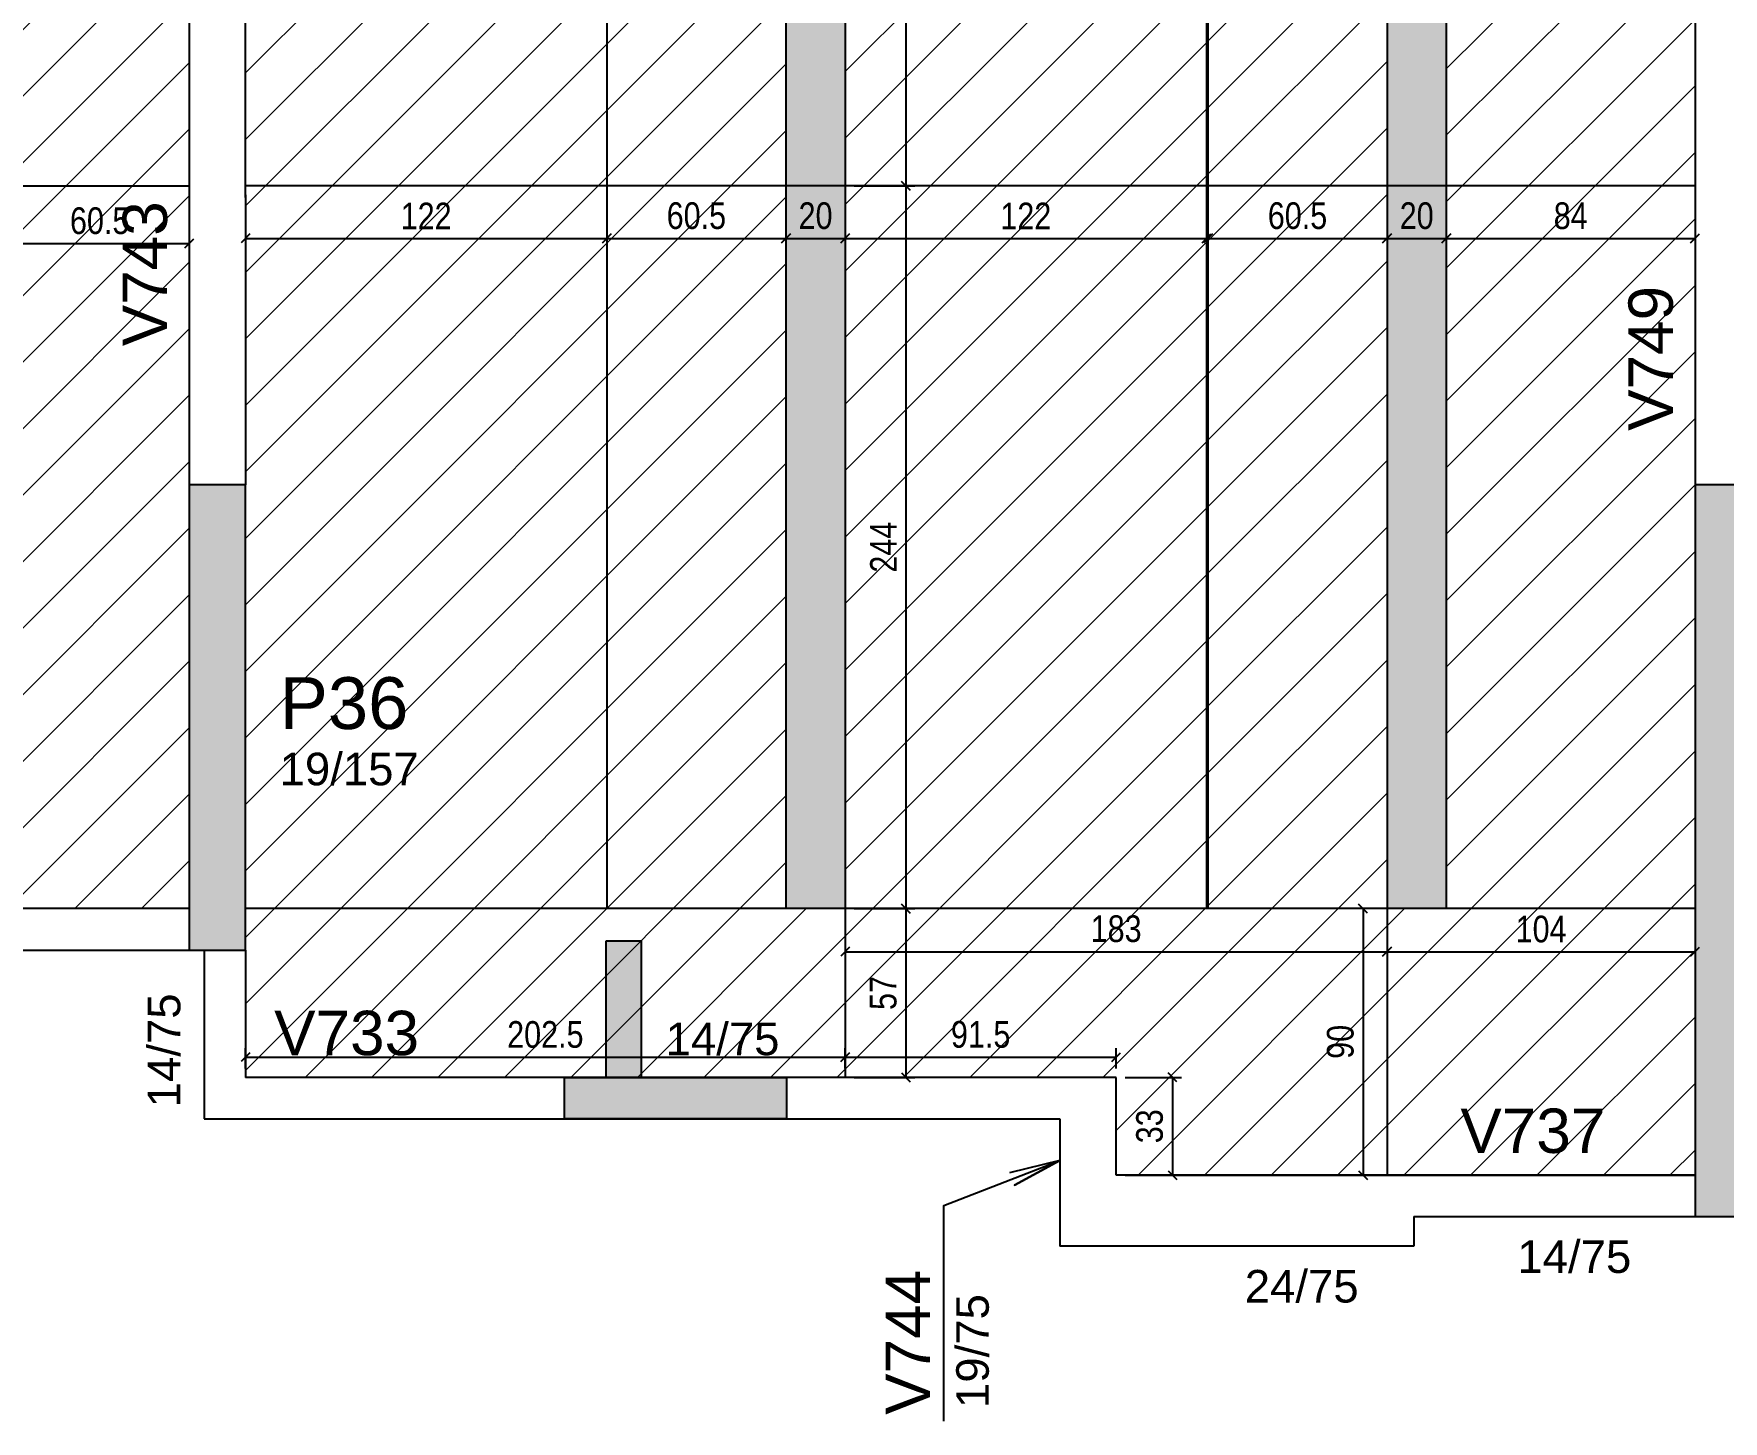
# Model space of a CAD drawing. Extents: x 3022 to 8661, y -614 to 3008.
# Drawn here: x 4276 to 4846, y 204 to 673 of the extents above; entities that cross this region are included whole.
import ezdxf

# ---------------------------------------------------------------- set-up
doc = ezdxf.new("R2010")
doc.units = 0
doc.header["$PDMODE"] = 34
for name, color, linetype in [('COTA', 241, 'Continuous'), ('MTH-COTAS7', 31, 'Continuous'), ('MTH-DIM-PILAR', 3, 'Continuous'), ('MTH-DIM-VIGA', 3, 'Continuous'), ('MTH-FACE-VIGA', 7, 'Continuous'), ('MTH-LINHA-SEÇÃO', 16, 'Continuous'), ('MTH-PILAR-SEGUE', 5, 'Continuous'), ('MTH-SOMBRA21', 150, 'Continuous'), ('MTH-SOMBRA25', 253, 'Continuous'), ('MTH-TIT1-PILAR', 5, 'Continuous'), ('MTH-TIT1-VIGA', 5, 'Continuous'), ('Painéis', 200, 'Continuous')]:
    doc.layers.add(name, color=color, linetype=linetype)
doc.layers.add('Hachura', color=251, linetype='Continuous', lineweight=9)
doc.styles.add('COTA TECNICA-50', font='techl___.ttf', dxfattribs={"height": 9})
doc.styles.add('TQS_ARIAL', font='arial.ttf')
doc.dimstyles.new('COTA PAINEL-50', dxfattribs={"dimtxt": 9, "dimasz": 3, "dimexe": 3, "dimexo": 3, "dimgap": 3, "dimtad": 1, "dimdec": 1, "dimzin": 12, "dimdsep": 46, "dimtxsty": 'COTA TECNICA-50', "dimblk1": 'OBLIQUE', "dimblk2": 'OBLIQUE', "dimsah": 1, "dimcen": 0.9, "dimclrd": 4, "dimclre": 4, "dimclrt": 240, "dimadec": 1, "dimazin": 3, "dimtfac": 1, "dimtdec": 1, "dimtmove": 0, "dimatfit": 3, "dimfxl": 1, "dimtolj": 1, "dimtzin": 12, "dimarcsym": 0})
pattern_1 = [(45, (-39.196, -112.321), (-11.22532, 11.22532), [])]

# ---------------------------------------------------------------- blocks, each defined once
blk = doc.blocks.new('_Oblique')
at = {"color": 0, "linetype": 'ByBlock', "lineweight": -2}
blk.add_line((-0.5, -0.5), (0.5, 0.5), dxfattribs=at)
blk = doc.blocks.new('*D1205')
at = {"layer": 'COTA', "color": 4, "lineweight": -2, "transparency": 16777216}
for p, q in [((4347.14, 618.35), (4347.14, 600.61)), ((4469.14, 618.35), (4469.14, 600.61)), ((4347.14, 603.61), (4469.14, 603.61))]:
    blk.add_line(p, q, dxfattribs=at)
at = {"layer": 'Defpoints', "color": 0, "transparency": 16777216}
for p in [(4347.14, 621.35), (4469.14, 621.35), (4469.14, 603.61)]:
    blk.add_point(p, dxfattribs=at)
at = {"layer": 'COTA', "color": 4, "lineweight": -2, "transparency": 16777216, "xscale": 3, "yscale": 3, "zscale": 3, "rotation": 180}
blk.add_blockref('_Oblique', (4347.14, 603.61), dxfattribs=at)
at = {"layer": 'COTA', "color": 4, "lineweight": -2, "transparency": 16777216, "xscale": 3, "yscale": 3, "zscale": 3}
blk.add_blockref('_Oblique', (4469.14, 603.61), dxfattribs=at)
at = {"layer": 'COTA', "color": 240, "transparency": 16777216, "insert": (4408.14, 611.16), "char_height": 9, "attachment_point": 5, "style": 'COTA TECNICA-50'}
blk.add_mtext('\\A1;122', dxfattribs=at)
blk = doc.blocks.new('*D1206')
at = {"layer": 'COTA', "color": 4, "lineweight": -2, "transparency": 16777216}
for p, q in [((4469.14, 618.35), (4469.14, 600.61)), ((4529.64, 618.35), (4529.64, 600.61)), ((4469.14, 603.61), (4529.64, 603.61))]:
    blk.add_line(p, q, dxfattribs=at)
at = {"layer": 'Defpoints', "color": 0, "transparency": 16777216}
for p in [(4469.14, 621.35), (4529.64, 621.35), (4529.64, 603.61)]:
    blk.add_point(p, dxfattribs=at)
at = {"layer": 'COTA', "color": 4, "lineweight": -2, "transparency": 16777216, "xscale": 3, "yscale": 3, "zscale": 3, "rotation": 180}
blk.add_blockref('_Oblique', (4469.14, 603.61), dxfattribs=at)
at = {"layer": 'COTA', "color": 4, "lineweight": -2, "transparency": 16777216, "xscale": 3, "yscale": 3, "zscale": 3}
blk.add_blockref('_Oblique', (4529.64, 603.61), dxfattribs=at)
at = {"layer": 'COTA', "color": 240, "transparency": 16777216, "insert": (4499.39, 611.21), "char_height": 9, "attachment_point": 5, "style": 'COTA TECNICA-50'}
blk.add_mtext('\\A1;60.5', dxfattribs=at)
blk = doc.blocks.new('*D1207')
at = {"layer": 'COTA', "color": 4, "lineweight": -2, "transparency": 16777216}
for p, q in [((4529.64, 618.35), (4529.64, 600.61)), ((4549.64, 618.35), (4549.64, 600.61)), ((4529.64, 603.61), (4549.64, 603.61))]:
    blk.add_line(p, q, dxfattribs=at)
at = {"layer": 'Defpoints', "color": 0, "transparency": 16777216}
for p in [(4529.64, 621.35), (4549.64, 621.35), (4549.64, 603.61)]:
    blk.add_point(p, dxfattribs=at)
at = {"layer": 'COTA', "color": 4, "lineweight": -2, "transparency": 16777216, "xscale": 3, "yscale": 3, "zscale": 3, "rotation": 180}
blk.add_blockref('_Oblique', (4529.64, 603.61), dxfattribs=at)
at = {"layer": 'COTA', "color": 4, "lineweight": -2, "transparency": 16777216, "xscale": 3, "yscale": 3, "zscale": 3}
blk.add_blockref('_Oblique', (4549.64, 603.61), dxfattribs=at)
at = {"layer": 'COTA', "color": 240, "transparency": 16777216, "insert": (4539.64, 611.2), "char_height": 9, "attachment_point": 5, "style": 'COTA TECNICA-50'}
blk.add_mtext('\\A1;20', dxfattribs=at)
blk = doc.blocks.new('*D1208')
at = {"layer": 'COTA', "color": 4, "lineweight": -2, "transparency": 16777216}
for p, q in [((4549.64, 618.35), (4549.64, 600.61)), ((4671.64, 618.35), (4671.64, 600.61)), ((4549.64, 603.61), (4671.64, 603.61))]:
    blk.add_line(p, q, dxfattribs=at)
at = {"layer": 'Defpoints', "color": 0, "transparency": 16777216}
for p in [(4549.64, 621.35), (4671.64, 621.35), (4671.64, 603.61)]:
    blk.add_point(p, dxfattribs=at)
at = {"layer": 'COTA', "color": 4, "lineweight": -2, "transparency": 16777216, "xscale": 3, "yscale": 3, "zscale": 3, "rotation": 180}
blk.add_blockref('_Oblique', (4549.64, 603.61), dxfattribs=at)
at = {"layer": 'COTA', "color": 4, "lineweight": -2, "transparency": 16777216, "xscale": 3, "yscale": 3, "zscale": 3}
blk.add_blockref('_Oblique', (4671.64, 603.61), dxfattribs=at)
at = {"layer": 'COTA', "color": 240, "transparency": 16777216, "insert": (4610.64, 611.16), "char_height": 9, "attachment_point": 5, "style": 'COTA TECNICA-50'}
blk.add_mtext('\\A1;122', dxfattribs=at)
blk = doc.blocks.new('*D1209')
at = {"layer": 'COTA', "color": 4, "lineweight": -2, "transparency": 16777216}
for p, q in [((4672.14, 618.35), (4672.14, 600.61)), ((4732.64, 618.35), (4732.64, 600.61)), ((4672.14, 603.61), (4732.64, 603.61))]:
    blk.add_line(p, q, dxfattribs=at)
at = {"layer": 'Defpoints', "color": 0, "transparency": 16777216}
for p in [(4672.14, 621.35), (4732.64, 621.35), (4732.64, 603.61)]:
    blk.add_point(p, dxfattribs=at)
at = {"layer": 'COTA', "color": 4, "lineweight": -2, "transparency": 16777216, "xscale": 3, "yscale": 3, "zscale": 3, "rotation": 180}
blk.add_blockref('_Oblique', (4672.14, 603.61), dxfattribs=at)
at = {"layer": 'COTA', "color": 4, "lineweight": -2, "transparency": 16777216, "xscale": 3, "yscale": 3, "zscale": 3}
blk.add_blockref('_Oblique', (4732.64, 603.61), dxfattribs=at)
at = {"layer": 'COTA', "color": 240, "transparency": 16777216, "insert": (4702.39, 611.21), "char_height": 9, "attachment_point": 5, "style": 'COTA TECNICA-50'}
blk.add_mtext('\\A1;60.5', dxfattribs=at)
blk = doc.blocks.new('*D1210')
at = {"layer": 'COTA', "color": 4, "lineweight": -2, "transparency": 16777216}
for p, q in [((4752.64, 618.35), (4752.64, 600.61)), ((4836.64, 618.35), (4836.64, 600.61)), ((4752.64, 603.61), (4836.64, 603.61))]:
    blk.add_line(p, q, dxfattribs=at)
at = {"layer": 'Defpoints', "color": 0, "transparency": 16777216}
for p in [(4752.64, 621.35), (4836.64, 621.35), (4836.64, 603.61)]:
    blk.add_point(p, dxfattribs=at)
at = {"layer": 'COTA', "color": 4, "lineweight": -2, "transparency": 16777216, "xscale": 3, "yscale": 3, "zscale": 3, "rotation": 180}
blk.add_blockref('_Oblique', (4752.64, 603.61), dxfattribs=at)
at = {"layer": 'COTA', "color": 4, "lineweight": -2, "transparency": 16777216, "xscale": 3, "yscale": 3, "zscale": 3}
blk.add_blockref('_Oblique', (4836.64, 603.61), dxfattribs=at)
at = {"layer": 'COTA', "color": 240, "transparency": 16777216, "insert": (4794.64, 611.19), "char_height": 9, "attachment_point": 5, "style": 'COTA TECNICA-50'}
blk.add_mtext('\\A1;84', dxfattribs=at)
blk = doc.blocks.new('*D1211')
at = {"layer": 'COTA', "color": 4, "lineweight": -2, "transparency": 16777216}
for p, q in [((4549.64, 323.35), (4549.64, 330.19)), ((4549.64, 327.19), (4641.14, 327.19)), ((4641.14, 323.35), (4641.14, 330.19))]:
    blk.add_line(p, q, dxfattribs=at)
at = {"layer": 'Defpoints', "color": 0, "transparency": 16777216}
for p in [(4641.14, 327.19), (4549.64, 320.35), (4641.14, 320.35)]:
    blk.add_point(p, dxfattribs=at)
at = {"layer": 'COTA', "color": 4, "lineweight": -2, "transparency": 16777216, "xscale": 3, "yscale": 3, "zscale": 3, "rotation": 180}
blk.add_blockref('_Oblique', (4549.64, 327.19), dxfattribs=at)
at = {"layer": 'COTA', "color": 4, "lineweight": -2, "transparency": 16777216, "xscale": 3, "yscale": 3, "zscale": 3}
blk.add_blockref('_Oblique', (4641.14, 327.19), dxfattribs=at)
at = {"layer": 'COTA', "color": 240, "transparency": 16777216, "insert": (4595.39, 334.82), "char_height": 9, "attachment_point": 5, "style": 'COTA TECNICA-50'}
blk.add_mtext('\\A1;91.5', dxfattribs=at)
blk = doc.blocks.new('*D1212')
at = {"layer": 'COTA', "color": 4, "lineweight": -2, "transparency": 16777216}
for p, q in [((4644.14, 320.35), (4663.16, 320.35)), ((4660.16, 320.35), (4660.16, 287.35)), ((4644.14, 287.35), (4663.16, 287.35))]:
    blk.add_line(p, q, dxfattribs=at)
at = {"layer": 'Defpoints', "color": 0, "transparency": 16777216}
for p in [(4641.14, 320.35), (4641.14, 287.35), (4660.16, 287.35)]:
    blk.add_point(p, dxfattribs=at)
at = {"layer": 'COTA', "color": 4, "lineweight": -2, "transparency": 16777216, "xscale": 3, "yscale": 3, "zscale": 3}
for p, rotation in [((4660.16, 320.35), 90), ((4660.16, 287.35), 270)]:
    blk.add_blockref('_Oblique', p, dxfattribs=dict(at, rotation=rotation))
at = {"layer": 'COTA', "color": 240, "transparency": 16777216, "insert": (4652.46, 303.85), "char_height": 9, "attachment_point": 5, "rotation": 90, "style": 'COTA TECNICA-50'}
blk.add_mtext('\\A1;33', dxfattribs=at)
blk = doc.blocks.new('*D1215')
at = {"layer": 'COTA', "color": 4, "lineweight": -2, "transparency": 16777216}
for p, q in [((4552.64, 621.35), (4573.13, 621.35)), ((4570.13, 621.35), (4570.13, 377.35)), ((4552.64, 377.35), (4573.13, 377.35))]:
    blk.add_line(p, q, dxfattribs=at)
at = {"layer": 'Defpoints', "color": 0, "transparency": 16777216}
for p in [(4549.64, 621.35), (4549.64, 377.35), (4570.13, 377.35)]:
    blk.add_point(p, dxfattribs=at)
at = {"layer": 'COTA', "color": 4, "lineweight": -2, "transparency": 16777216, "xscale": 3, "yscale": 3, "zscale": 3}
for p, rotation in [((4570.13, 621.35), 90), ((4570.13, 377.35), 270)]:
    blk.add_blockref('_Oblique', p, dxfattribs=dict(at, rotation=rotation))
at = {"layer": 'COTA', "color": 240, "transparency": 16777216, "insert": (4562.56, 499.35), "char_height": 9, "attachment_point": 5, "rotation": 90, "style": 'COTA TECNICA-50'}
blk.add_mtext('\\A1;244', dxfattribs=at)
blk = doc.blocks.new('*D1216')
at = {"layer": 'COTA', "color": 4, "lineweight": -2, "transparency": 16777216}
for p, q in [((4552.64, 377.35), (4573.13, 377.35)), ((4570.13, 377.35), (4570.13, 320.35)), ((4552.64, 320.35), (4573.13, 320.35))]:
    blk.add_line(p, q, dxfattribs=at)
at = {"layer": 'Defpoints', "color": 0, "transparency": 16777216}
for p in [(4549.64, 377.35), (4549.64, 320.35), (4570.13, 320.35)]:
    blk.add_point(p, dxfattribs=at)
at = {"layer": 'COTA', "color": 4, "lineweight": -2, "transparency": 16777216, "xscale": 3, "yscale": 3, "zscale": 3}
for p, rotation in [((4570.13, 377.35), 90), ((4570.13, 320.35), 270)]:
    blk.add_blockref('_Oblique', p, dxfattribs=dict(at, rotation=rotation))
at = {"layer": 'COTA', "color": 240, "transparency": 16777216, "insert": (4562.53, 348.85), "char_height": 9, "attachment_point": 5, "rotation": 90, "style": 'COTA TECNICA-50'}
blk.add_mtext('\\A1;57', dxfattribs=at)
blk = doc.blocks.new('*D1219')
at = {"layer": 'COTA', "color": 4, "lineweight": -2, "transparency": 16777216}
for p, q in [((4549.64, 374.35), (4549.64, 359.78)), ((4732.64, 374.35), (4732.64, 359.78)), ((4549.64, 362.78), (4732.64, 362.78))]:
    blk.add_line(p, q, dxfattribs=at)
at = {"layer": 'Defpoints', "color": 0, "transparency": 16777216}
for p in [(4549.64, 377.35), (4732.64, 377.35), (4732.64, 362.78)]:
    blk.add_point(p, dxfattribs=at)
at = {"layer": 'COTA', "color": 4, "lineweight": -2, "transparency": 16777216, "xscale": 3, "yscale": 3, "zscale": 3, "rotation": 180}
blk.add_blockref('_Oblique', (4549.64, 362.78), dxfattribs=at)
at = {"layer": 'COTA', "color": 4, "lineweight": -2, "transparency": 16777216, "xscale": 3, "yscale": 3, "zscale": 3}
blk.add_blockref('_Oblique', (4732.64, 362.78), dxfattribs=at)
at = {"layer": 'COTA', "color": 240, "transparency": 16777216, "insert": (4641.14, 370.5), "char_height": 9, "attachment_point": 5, "style": 'COTA TECNICA-50'}
blk.add_mtext('\\A1;183', dxfattribs=at)
blk = doc.blocks.new('*D1220')
at = {"layer": 'COTA', "color": 4, "lineweight": -2, "transparency": 16777216}
for p, q in [((4732.64, 374.35), (4732.64, 359.78)), ((4836.64, 374.35), (4836.64, 359.78)), ((4732.64, 362.78), (4836.64, 362.78))]:
    blk.add_line(p, q, dxfattribs=at)
at = {"layer": 'Defpoints', "color": 0, "transparency": 16777216}
for p in [(4732.64, 377.35), (4836.64, 377.35), (4836.64, 362.78)]:
    blk.add_point(p, dxfattribs=at)
at = {"layer": 'COTA', "color": 4, "lineweight": -2, "transparency": 16777216, "xscale": 3, "yscale": 3, "zscale": 3, "rotation": 180}
blk.add_blockref('_Oblique', (4732.64, 362.78), dxfattribs=at)
at = {"layer": 'COTA', "color": 4, "lineweight": -2, "transparency": 16777216, "xscale": 3, "yscale": 3, "zscale": 3}
blk.add_blockref('_Oblique', (4836.64, 362.78), dxfattribs=at)
at = {"layer": 'COTA', "color": 240, "transparency": 16777216, "insert": (4784.64, 370.38), "char_height": 9, "attachment_point": 5, "style": 'COTA TECNICA-50'}
blk.add_mtext('\\A1;104', dxfattribs=at)
blk = doc.blocks.new('*D1221')
at = {"layer": 'COTA', "color": 4, "lineweight": -2, "transparency": 16777216}
for p, q in [((4729.64, 377.35), (4721.51, 377.35)), ((4724.51, 377.35), (4724.51, 287.35)), ((4729.64, 287.35), (4721.51, 287.35))]:
    blk.add_line(p, q, dxfattribs=at)
at = {"layer": 'Defpoints', "color": 0, "transparency": 16777216}
for p in [(4732.64, 377.35), (4724.51, 287.35), (4732.64, 287.35)]:
    blk.add_point(p, dxfattribs=at)
at = {"layer": 'COTA', "color": 4, "lineweight": -2, "transparency": 16777216, "xscale": 3, "yscale": 3, "zscale": 3}
for p, rotation in [((4724.51, 377.35), 90), ((4724.51, 287.35), 270)]:
    blk.add_blockref('_Oblique', p, dxfattribs=dict(at, rotation=rotation))
at = {"layer": 'COTA', "color": 240, "transparency": 16777216, "insert": (4716.89, 332.35), "char_height": 9, "attachment_point": 5, "rotation": 90, "style": 'COTA TECNICA-50'}
blk.add_mtext('\\A1;90', dxfattribs=at)
blk = doc.blocks.new('*D1222')
at = {"layer": 'COTA', "color": 4, "lineweight": -2, "transparency": 16777216}
for p, q in [((4552.64, 865.35), (4573.13, 865.35)), ((4570.13, 865.35), (4570.13, 621.35)), ((4552.64, 621.35), (4573.13, 621.35))]:
    blk.add_line(p, q, dxfattribs=at)
at = {"layer": 'Defpoints', "color": 0, "transparency": 16777216}
for p in [(4549.64, 865.35), (4549.64, 621.35), (4570.13, 621.35)]:
    blk.add_point(p, dxfattribs=at)
at = {"layer": 'COTA', "color": 4, "lineweight": -2, "transparency": 16777216, "xscale": 3, "yscale": 3, "zscale": 3}
for p, rotation in [((4570.13, 865.35), 90), ((4570.13, 621.35), 270)]:
    blk.add_blockref('_Oblique', p, dxfattribs=dict(at, rotation=rotation))
at = {"layer": 'COTA', "color": 240, "transparency": 16777216, "insert": (4562.56, 743.35), "char_height": 9, "attachment_point": 5, "rotation": 90, "style": 'COTA TECNICA-50'}
blk.add_mtext('\\A1;244', dxfattribs=at)
blk = doc.blocks.new('*D1223')
at = {"layer": 'COTA', "color": 4, "lineweight": -2, "transparency": 16777216}
for p, q in [((4732.64, 618.35), (4732.64, 600.61)), ((4752.64, 618.35), (4752.64, 600.61)), ((4732.64, 603.61), (4752.64, 603.61))]:
    blk.add_line(p, q, dxfattribs=at)
at = {"layer": 'Defpoints', "color": 0, "transparency": 16777216}
for p in [(4732.64, 621.35), (4752.64, 621.35), (4752.64, 603.61)]:
    blk.add_point(p, dxfattribs=at)
at = {"layer": 'COTA', "color": 4, "lineweight": -2, "transparency": 16777216, "xscale": 3, "yscale": 3, "zscale": 3, "rotation": 180}
blk.add_blockref('_Oblique', (4732.64, 603.61), dxfattribs=at)
at = {"layer": 'COTA', "color": 4, "lineweight": -2, "transparency": 16777216, "xscale": 3, "yscale": 3, "zscale": 3}
blk.add_blockref('_Oblique', (4752.64, 603.61), dxfattribs=at)
at = {"layer": 'COTA', "color": 240, "transparency": 16777216, "insert": (4742.64, 611.2), "char_height": 9, "attachment_point": 5, "style": 'COTA TECNICA-50'}
blk.add_mtext('\\A1;20', dxfattribs=at)
blk = doc.blocks.new('*D1224')
at = {"layer": 'COTA', "color": 4, "lineweight": -2, "transparency": 16777216}
for p, q in [((4347.14, 323.35), (4347.14, 330.19)), ((4347.14, 327.19), (4549.64, 327.19)), ((4549.64, 323.35), (4549.64, 330.19))]:
    blk.add_line(p, q, dxfattribs=at)
at = {"layer": 'Defpoints', "color": 0, "transparency": 16777216}
for p in [(4549.64, 327.19), (4347.14, 320.35), (4549.64, 320.35)]:
    blk.add_point(p, dxfattribs=at)
at = {"layer": 'COTA', "color": 4, "lineweight": -2, "transparency": 16777216, "xscale": 3, "yscale": 3, "zscale": 3, "rotation": 180}
blk.add_blockref('_Oblique', (4347.14, 327.19), dxfattribs=at)
at = {"layer": 'COTA', "color": 4, "lineweight": -2, "transparency": 16777216, "xscale": 3, "yscale": 3, "zscale": 3}
blk.add_blockref('_Oblique', (4549.64, 327.19), dxfattribs=at)
at = {"layer": 'COTA', "color": 240, "transparency": 16777216, "insert": (4448.39, 334.79), "char_height": 9, "attachment_point": 5, "style": 'COTA TECNICA-50'}
blk.add_mtext('\\A1;202.5', dxfattribs=at)
blk = doc.blocks.new('*D1231')
at = {"layer": 'COTA', "color": 4, "lineweight": -2, "transparency": 16777216}
for p, q in [((4267.64, 618.35), (4267.64, 598.91)), ((4328.14, 618.35), (4328.14, 598.91)), ((4267.64, 601.91), (4328.14, 601.91))]:
    blk.add_line(p, q, dxfattribs=at)
at = {"layer": 'Defpoints', "color": 0, "transparency": 16777216}
for p in [(4267.64, 621.35), (4328.14, 621.35), (4328.14, 601.91)]:
    blk.add_point(p, dxfattribs=at)
at = {"layer": 'COTA', "color": 4, "lineweight": -2, "transparency": 16777216, "xscale": 3, "yscale": 3, "zscale": 3, "rotation": 180}
blk.add_blockref('_Oblique', (4267.64, 601.91), dxfattribs=at)
at = {"layer": 'COTA', "color": 4, "lineweight": -2, "transparency": 16777216, "xscale": 3, "yscale": 3, "zscale": 3}
blk.add_blockref('_Oblique', (4328.14, 601.91), dxfattribs=at)
at = {"layer": 'COTA', "color": 240, "transparency": 16777216, "insert": (4297.89, 609.51), "char_height": 9, "attachment_point": 5, "style": 'COTA TECNICA-50'}
blk.add_mtext('\\A1;60.5', dxfattribs=at)

msp = doc.modelspace()

# ---------------------------------------------------------------- hatches: boundary and pattern name
at = {"layer": 'Hachura', "linetype": 'ByBlock'}
h = msp.add_hatch(dxfattribs=at)
h.set_pattern_fill('ANSI31', color=256, scale=5)
h.set_pattern_definition(pattern_1)
h.paths.add_polyline_path([(4549.64, 1995.35), (4549.64, 2052.35), (4347.14, 2052.35), (4347.14, 2009.35), (4347.14, 1995.35)])
h.paths.add_polyline_path([(4641.14, 2052.35), (4622.14, 2052.35), (4549.64, 2052.35), (4549.64, 1995.35), (4732.64, 1995.35), (4732.64, 2085.35), (4663.14, 2085.35), (4641.14, 2085.35), (4641.14, 2066.35)])
h.paths.add_polyline_path([(4732.64, 2085.35), (4732.64, 1995.35), (4836.64, 1995.35), (4836.64, 2085.35)])
h.paths.add_polyline_path([(4836.64, 1995.35), (4752.64, 1995.35), (4752.64, 1751.35), (4836.64, 1751.35), (4836.64, 1852.35)])
h.paths.add_polyline_path([(4732.64, 1995.35), (4672.14, 1995.35), (4672.14, 1751.35), (4732.64, 1751.35)])
h.paths.add_polyline_path([(4549.64, 1995.35), (4549.64, 1751.35), (4671.64, 1751.35), (4671.64, 1995.35)])
h.paths.add_polyline_path([(4529.64, 1995.35), (4469.14, 1995.35), (4469.14, 1751.35), (4529.64, 1751.35)])
h.paths.add_polyline_path([(4469.14, 1995.35), (4347.14, 1995.35), (4347.14, 1852.35), (4347.14, 1769.35), (4347.14, 1751.35), (4469.14, 1751.35)])
h.paths.add_polyline_path([(4469.14, 1751.35), (4347.14, 1751.35), (4347.14, 1507.35), (4469.14, 1507.35)])
h.paths.add_polyline_path([(4469.14, 1507.35), (4529.64, 1507.35), (4529.64, 1751.35), (4469.14, 1751.35)])
h.paths.add_polyline_path([(4671.64, 1751.35), (4549.64, 1751.35), (4549.64, 1507.35), (4671.64, 1507.35)])
h.paths.add_polyline_path([(4732.64, 1751.35), (4672.14, 1751.35), (4672.14, 1507.35), (4732.64, 1507.35)])
h.paths.add_polyline_path([(4836.64, 1751.35), (4752.64, 1751.35), (4752.64, 1507.35), (4836.64, 1507.35)])
h.paths.add_polyline_path([(4752.64, 1507.35), (4752.64, 1263.35), (4836.64, 1263.35), (4836.64, 1409.35), (4836.64, 1507.35)])
h.paths.add_polyline_path([(4732.64, 1507.35), (4672.14, 1507.35), (4672.14, 1263.35), (4677.14, 1263.35), (4732.64, 1263.35)])
h.paths.add_polyline_path([(4549.64, 1507.35), (4549.64, 1263.35), (4663.14, 1263.35), (4671.64, 1263.35), (4671.64, 1507.35)])
h.paths.add_polyline_path([(4469.14, 1263.35), (4529.64, 1263.35), (4529.64, 1507.35), (4469.14, 1507.35)])
h.paths.add_polyline_path([(4347.14, 1507.35), (4347.14, 1345.85), (4347.14, 1263.35), (4469.14, 1263.35), (4469.14, 1507.35)])
h.paths.add_polyline_path([(4347.14, 1263.35), (4347.14, 1195.85), (4529.64, 1195.85), (4529.64, 1263.35)])
h.paths.add_polyline_path([(4529.64, 1263.35), (4529.64, 1195.85), (4663.14, 1195.85), (4663.14, 1249.35), (4663.14, 1263.35)])
h.paths.add_polyline_path([(4529.64, 1176.85), (4529.64, 1109.35), (4663.14, 1109.35), (4663.14, 1123.35), (4663.14, 1176.85)])
h.paths.add_polyline_path([(4529.64, 1176.85), (4347.14, 1176.85), (4347.14, 1109.35), (4529.64, 1109.35)])
h.paths.add_polyline_path([(4469.14, 865.35), (4347.14, 865.35), (4347.14, 621.35), (4469.14, 621.35)])
h.paths.add_polyline_path([(4469.14, 621.35), (4529.64, 621.35), (4529.64, 865.35), (4469.14, 865.35)])
h.paths.add_polyline_path([(4469.14, 865.35), (4529.64, 865.35), (4529.64, 1109.35), (4469.14, 1109.35)])
h.paths.add_polyline_path([(4671.64, 1109.35), (4663.14, 1109.35), (4549.64, 1109.35), (4549.64, 865.35), (4671.64, 865.35)])
h.paths.add_polyline_path([(4732.64, 1109.35), (4677.14, 1109.35), (4672.14, 1109.35), (4672.14, 865.35), (4732.64, 865.35)])
h.paths.add_polyline_path([(4752.64, 865.35), (4836.64, 865.35), (4836.64, 963.35), (4836.64, 1109.35), (4752.64, 1109.35)])
h.paths.add_polyline_path([(4752.64, 621.35), (4836.64, 621.35), (4836.64, 865.35), (4752.64, 865.35)])
h.paths.add_polyline_path([(4672.14, 621.35), (4732.64, 621.35), (4732.64, 865.35), (4672.14, 865.35)])
h.paths.add_polyline_path([(4549.64, 621.35), (4671.64, 621.35), (4671.64, 865.35), (4549.64, 865.35)])
h.paths.add_polyline_path([(4836.64, 520.35), (4836.64, 621.35), (4752.64, 621.35), (4752.64, 377.35), (4836.64, 377.35)])
h.paths.add_polyline_path([(4732.64, 621.35), (4672.14, 621.35), (4672.14, 377.35), (4732.64, 377.35)])
h.paths.add_polyline_path([(4549.64, 621.35), (4549.64, 377.35), (4671.64, 377.35), (4671.64, 621.35)])
h.paths.add_polyline_path([(4529.64, 621.35), (4469.14, 621.35), (4469.14, 377.35), (4529.64, 377.35)])
h.paths.add_polyline_path([(4469.14, 621.35), (4347.14, 621.35), (4347.14, 603.35), (4347.14, 520.35), (4347.14, 377.35), (4469.14, 377.35)])
h.paths.add_polyline_path([(4732.64, 287.35), (4836.64, 287.35), (4836.64, 377.35), (4732.64, 377.35)])
h.paths.add_polyline_path([(4549.64, 377.35), (4549.64, 320.35), (4622.14, 320.35), (4641.14, 320.35), (4641.14, 306.35), (4641.14, 287.35), (4732.64, 287.35), (4732.64, 377.35)])
h.paths.add_polyline_path([(4347.14, 377.35), (4347.14, 363.35), (4347.14, 320.35), (4549.64, 320.35), (4549.64, 377.35)])
h = msp.add_hatch(dxfattribs=at)
h.set_pattern_fill('ANSI31', color=256, scale=5)
h.set_pattern_definition(pattern_1)
h.paths.add_polyline_path([(3942.64, 1109.85), (3942.64, 1176.85), (3788.14, 1176.85), (3788.14, 1109.85)])
h.paths.add_polyline_path([(4145.64, 1109.85), (4145.64, 1176.85), (3942.64, 1176.85), (3942.64, 1109.85)])
h.paths.add_polyline_path([(4328.14, 1109.85), (4328.14, 1176.85), (4145.64, 1176.85), (4145.64, 1109.85)])
h.paths.add_polyline_path([(4328.14, 1109.35), (4267.64, 1109.35), (4267.64, 865.35), (4328.14, 865.35), (4328.14, 1026.85)])
h.paths.add_polyline_path([(4267.64, 1109.35), (4145.64, 1109.35), (4145.64, 865.35), (4267.64, 865.35)])
h.paths.add_polyline_path([(4125.14, 1109.35), (4003.14, 1109.35), (4003.14, 865.35), (4125.14, 865.35)])
h.paths.add_polyline_path([(3942.64, 865.35), (4003.14, 865.35), (4003.14, 1109.35), (3942.64, 1109.35)])
h.paths.add_polyline_path([(3922.64, 1051.85), (3922.64, 1109.35), (3788.14, 1109.35), (3788.14, 1051.85), (3836.64, 1051.85)])
h.paths.add_polyline_path([(3922.64, 1051.85), (3836.64, 1051.85), (3836.64, 1026.85), (3836.64, 865.35), (3922.64, 865.35)])
h.paths.add_polyline_path([(3922.64, 865.35), (3836.64, 865.35), (3836.64, 621.35), (3922.64, 621.35)])
h.paths.add_polyline_path([(3922.64, 621.35), (3836.64, 621.35), (3836.64, 483.35), (3841.64, 483.35), (3841.64, 377.35), (3922.64, 377.35)])
h.paths.add_polyline_path([(3942.64, 377.35), (4003.14, 377.35), (4003.14, 621.35), (3942.64, 621.35)])
h.paths.add_polyline_path([(3942.64, 621.35), (4003.14, 621.35), (4003.14, 865.35), (3942.64, 865.35)])
h.paths.add_polyline_path([(4003.14, 621.35), (4125.14, 621.35), (4125.14, 865.35), (4003.14, 865.35)])
h.paths.add_polyline_path([(4125.14, 621.35), (4003.14, 621.35), (4003.14, 377.35), (4125.14, 377.35)])
h.paths.add_polyline_path([(4145.64, 377.35), (4267.64, 377.35), (4267.64, 621.35), (4145.64, 621.35)])
h.paths.add_polyline_path([(4145.64, 621.35), (4267.64, 621.35), (4267.64, 865.35), (4145.64, 865.35)])
h.paths.add_polyline_path([(4328.14, 865.35), (4267.64, 865.35), (4267.64, 621.35), (4328.14, 621.35)])
h.paths.add_polyline_path([(4328.14, 621.35), (4267.64, 621.35), (4267.64, 377.35), (4328.14, 377.35), (4328.14, 520.35)])
at = {"layer": 'Hachura'}
h = msp.add_hatch(color=256, dxfattribs=at)
h.dxf.hatch_style = 1
h.paths.add_polyline_path([(4549.64, 865.35), (4529.64, 865.35), (4529.64, 1109.35), (4549.64, 1109.35)])
h.paths.add_polyline_path([(4549.64, 621.35), (4529.64, 621.35), (4529.64, 865.35), (4549.64, 865.35)])
h.paths.add_polyline_path([(4549.64, 377.35), (4529.64, 377.35), (4529.64, 621.35), (4549.64, 621.35)])
h.paths.add_polyline_path([(4752.64, 377.35), (4732.64, 377.35), (4732.64, 621.35), (4752.64, 621.35)])
h.paths.add_polyline_path([(4752.64, 621.35), (4732.64, 621.35), (4732.64, 865.35), (4752.64, 865.35)])
h.paths.add_polyline_path([(4752.64, 865.35), (4732.64, 865.35), (4732.64, 1109.35), (4752.64, 1109.35)])

# ---------------------------------------------------------------- linework, layer by layer
at = {"layer": 'MTH-COTAS7', "linetype": 'Continuous'}
msp.add_lwpolyline([(4582.91, 204.29), (4582.91, 277.14), (4622.14, 292.32), (4606.79, 283.93), (4622.14, 292.32), (4605.14, 288.19)], dxfattribs=at)
at = {"layer": 'MTH-FACE-VIGA', "linetype": 'Continuous'}
for p, q in [((4328.14, 1026.85), (4328.14, 520.35)), ((4347.14, 617.35), (4347.14, 1026.85)), ((4836.64, 963.35), (4836.64, 520.35)), ((4347.14, 617.35), (4347.14, 520.35)), ((4328.14, 377.35), (3841.64, 377.35)), ((3841.64, 363.35), (4328.14, 363.35)), ((4333.14, 363.35), (4333.14, 306.35)), ((4347.14, 363.35), (4347.14, 320.35)), ((4622.14, 320.35), (4347.14, 320.35)), ((4641.14, 320.35), (4622.14, 320.35)), ((4641.14, 306.35), (4641.14, 320.35)), ((4333.14, 306.35), (4622.14, 306.35)), ((4622.14, 306.35), (4622.14, 263.35)), ((4641.14, 287.35), (4641.14, 306.35)), ((4836.64, 287.35), (4641.14, 287.35)), ((4663.14, 287.35), (4836.64, 287.35)), ((4741.64, 273.35), (4836.64, 273.35)), ((4741.64, 273.35), (4741.64, 263.35)), ((4741.64, 263.35), (4622.14, 263.35))]:
    msp.add_line(p, q, dxfattribs=at)
at = {"layer": 'MTH-LINHA-SEÇÃO', "linetype": 'Continuous'}
for points in [[(4468.83, 366.35), (4468.83, 320.35), (4480.83, 320.35), (4480.83, 366.35), (4468.83, 366.35)], [(4529.83, 306.35), (4454.83, 306.35), (4454.83, 320.35), (4529.83, 320.35), (4529.83, 306.35)]]:
    msp.add_lwpolyline(points, dxfattribs=at)
at = {"layer": 'MTH-PILAR-SEGUE', "linetype": 'Continuous'}
for points in [[(4328.14, 363.35), (4347.14, 363.35), (4347.14, 520.35), (4328.14, 520.35), (4328.14, 363.35)], [(4836.64, 273.35), (4855.64, 273.35), (4855.64, 520.35), (4836.64, 520.35), (4836.64, 273.35)]]:
    msp.add_lwpolyline(points, dxfattribs=at)
at = {"layer": 'MTH-SOMBRA21', "linetype": 'Continuous'}
for points in [[(4468.83, 366.35), (4468.83, 320.35), (4480.83, 320.35)], [(4468.83, 366.35), (4480.83, 320.35), (4480.83, 366.35)], [(4468.83, 366.35), (4480.83, 366.35), (4468.83, 366.35)], [(4529.83, 306.35), (4454.83, 306.35), (4454.83, 320.35)], [(4529.83, 306.35), (4454.83, 320.35), (4529.83, 320.35)], [(4529.83, 306.35), (4529.83, 320.35), (4529.83, 306.35)]]:
    msp.add_solid(points, dxfattribs=at)
at = {"layer": 'MTH-SOMBRA25', "linetype": 'Continuous'}
for points in [[(4328.14, 363.35), (4347.14, 363.35), (4347.14, 520.35)], [(4328.14, 363.35), (4347.14, 520.35), (4328.14, 520.35)], [(4328.14, 363.35), (4328.14, 520.35), (4328.14, 363.35)], [(4836.64, 273.35), (4855.64, 273.35), (4855.64, 520.35)], [(4836.64, 273.35), (4855.64, 520.35), (4836.64, 520.35)], [(4836.64, 273.35), (4836.64, 520.35), (4836.64, 273.35)]]:
    msp.add_solid(points, dxfattribs=at)
at = {"layer": 'Painéis'}
for p, q in [((4529.64, 1176.85), (4529.64, 377.35)), ((4469.14, 1109.35), (4469.14, 377.35)), ((4549.64, 1109.35), (4549.64, 320.35)), ((4671.64, 1109.35), (4671.64, 377.35)), ((4672.14, 1109.35), (4672.14, 377.35)), ((4732.64, 1109.35), (4732.64, 287.35)), ((4752.64, 1109.35), (4752.64, 377.35)), ((3836.64, 621.35), (4328.14, 621.35)), ((4836.64, 621.35), (4347.14, 621.35)), ((4836.64, 377.35), (4347.14, 377.35))]:
    msp.add_line(p, q, dxfattribs=at)

# ---------------------------------------------------------------- texts
at = {"layer": 'MTH-DIM-PILAR', "linetype": 'Continuous', "style": 'TQS_ARIAL'}
msp.add_text('19/157', height=11, dxfattribs=at).set_placement((4358.65, 418.96))
at = {"layer": 'MTH-DIM-VIGA', "linetype": 'Continuous', "style": 'TQS_ARIAL'}
for s, p in [('14/75', (4325.14, 310.25)), ('19/75', (4598.13, 208.75))]:
    msp.add_text(s, height=11, rotation=90, dxfattribs=at).set_placement(p)
for s, p in [('14/75', (4489, 327.85)), ('14/75', (4776.64, 254.35)), ('24/75', (4684.58, 244.35))]:
    msp.add_text(s, height=11, dxfattribs=at).set_placement(p)
at = {"layer": 'MTH-TIT1-PILAR', "linetype": 'Continuous', "style": 'TQS_ARIAL'}
msp.add_text('P36', height=17.5, dxfattribs=at).set_placement((4358.65, 437.96))
at = {"layer": 'MTH-TIT1-VIGA', "linetype": 'Continuous', "style": 'TQS_ARIAL'}
for s, p in [('V743', (4320.64, 567.19)), ('V749', (4829.14, 538.62)), ('V744', (4578.28, 206.45))]:
    msp.add_text(s, height=15, rotation=90, dxfattribs=at).set_placement(p)
for s, p in [('V733', (4356.82, 327.85)), ('V737', (4757.39, 294.85))]:
    msp.add_text(s, height=15, dxfattribs=at).set_placement(p)

# ---------------------------------------------------------------- dimensions: what is measured, and where the dimension line sits
at = {"layer": 'COTA'}
for base, p1, p2, picture, middle in [((4570.13, 621.35), (4549.64, 865.35), (4549.64, 621.35), '*D1222', (4562.56, 743.35)), ((4570.13, 377.35), (4549.64, 621.35), (4549.64, 377.35), '*D1215', (4562.56, 499.35)), ((4570.13, 320.35), (4549.64, 377.35), (4549.64, 320.35), '*D1216', (4562.53, 348.85))]:
    dim = msp.add_linear_dim(base=base, p1=p1, p2=p2, angle=270, dimstyle='COTA PAINEL-50', override={"dimtmove": 1}, dxfattribs=at)
    dim.commit()
    dim.dimension.update_dxf_attribs({"geometry": picture, "text_midpoint": middle})
for base, p1, p2, picture, middle in [((4328.14, 601.91), (4267.64, 621.35), (4328.14, 621.35), '*D1231', (4297.89, 609.51)), ((4529.64, 603.61), (4469.14, 621.35), (4529.64, 621.35), '*D1206', (4499.39, 611.21)), ((4549.64, 603.61), (4529.64, 621.35), (4549.64, 621.35), '*D1207', (4539.64, 611.2)), ((4671.64, 603.61), (4549.64, 621.35), (4671.64, 621.35), '*D1208', (4610.64, 611.16)), ((4836.64, 603.61), (4752.64, 621.35), (4836.64, 621.35), '*D1210', (4794.64, 611.19)), ((4836.64, 362.78), (4732.64, 377.35), (4836.64, 377.35), '*D1220', (4784.64, 370.38))]:
    dim = msp.add_linear_dim(base=base, p1=p1, p2=p2, dimstyle='COTA PAINEL-50', override={"dimtmove": 1}, dxfattribs=at)
    dim.commit()
    dim.dimension.update_dxf_attribs({"geometry": picture, "text_midpoint": middle})
for base, p1, p2, picture, middle in [((4469.14, 603.61), (4347.14, 621.35), (4469.14, 621.35), '*D1205', (4408.14, 611.16)), ((4732.64, 603.61), (4672.14, 621.35), (4732.64, 621.35), '*D1209', (4702.39, 611.21)), ((4752.64, 603.61), (4732.64, 621.35), (4752.64, 621.35), '*D1223', (4742.64, 611.2)), ((4732.64, 362.78), (4549.64, 377.35), (4732.64, 377.35), '*D1219', (4641.14, 370.5)), ((4549.64, 327.19), (4347.14, 320.35), (4549.64, 320.35), '*D1224', (4448.39, 334.79)), ((4641.14, 327.19), (4549.64, 320.35), (4641.14, 320.35), '*D1211', (4595.39, 334.82))]:
    dim = msp.add_linear_dim(base=base, p1=p1, p2=p2, dimstyle='COTA PAINEL-50', dxfattribs=at)
    dim.commit()
    dim.dimension.update_dxf_attribs({"geometry": picture, "text_midpoint": middle})
for base, p1, p2, picture, middle in [((4724.51, 287.35), (4732.64, 377.35), (4732.64, 287.35), '*D1221', (4716.89, 332.35)), ((4660.16, 287.35), (4641.14, 320.35), (4641.14, 287.35), '*D1212', (4652.46, 303.85))]:
    dim = msp.add_linear_dim(base=base, p1=p1, p2=p2, angle=270, dimstyle='COTA PAINEL-50', dxfattribs=at)
    dim.commit()
    dim.dimension.update_dxf_attribs({"geometry": picture, "text_midpoint": middle})

doc.saveas('drawing.dxf')
